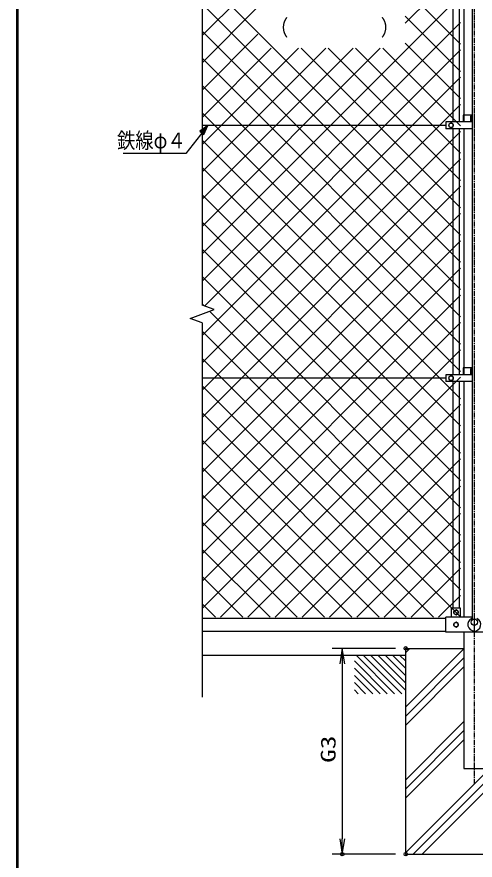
# Model space of a CAD drawing. Units: millimetres, scale not verified. Extents: x -4425 to 4425, y -3150 to 3150.
# Drawn here: x -4050 to -2713, y -1822 to 637 of the extents above; entities that cross this region are included whole.
import ezdxf
from ezdxf.enums import TextEntityAlignment as Align

# ---------------------------------------------------------------- set-up
doc = ezdxf.new("R2010")
doc.units = ezdxf.units.MM
doc.header["$LTSCALE"] = 20
doc.header["$PDMODE"] = 32
doc.header["$PDSIZE"] = 10
doc.linetypes.add('USER2', pattern=[1.125, 0.75, -0.125, 0.125, -0.125])
for name, color, linetype, lineweight in [('0-1_1', 7, 'Continuous', 25), ('0-2_0', 7, 'Continuous', 25), ('0-3_CENTLN-L', 2, 'USER2', 25), ('0-4_13', 7, 'Continuous', 25), ('0-5_11', 7, 'Continuous', 25), ('0-7_WAKU', 7, 'Continuous', 25)]:
    doc.layers.add(name, color=color, linetype=linetype, lineweight=lineweight)
doc.layers.add('0-6_DEFPOINTS', color=7, linetype='Continuous')
doc.styles.add('ＭＳ ゴシック', font='')
doc.styles.get('ＭＳ ゴシック').set_extended_font_data('MS Gothic')

# ---------------------------------------------------------------- blocks, each defined once
blk = doc.blocks.new('C39')
at = {"layer": '0-1_1', "color": 4}
blk.add_line((4036.43, 3074.75), (4136.5, 2974.68), dxfattribs=at)
blk = doc.blocks.new('C40')
at = {"layer": '0-1_1', "color": 4}
blk.add_line((4036.43, 3103.04), (4164.78, 2974.68), dxfattribs=at)
blk = doc.blocks.new('C41')
at = {"layer": '0-1_1', "color": 4}
blk.add_line((4043.07, 3124.68), (4193.07, 2974.68), dxfattribs=at)
blk = doc.blocks.new('C42')
at = {"layer": '0-1_1', "color": 4}
blk.add_line((4071.35, 3124.68), (4221.35, 2974.68), dxfattribs=at)
blk = doc.blocks.new('C43')
at = {"layer": '0-1_1', "color": 4}
blk.add_line((4099.64, 3124.68), (4236.43, 2987.89), dxfattribs=at)
blk = doc.blocks.new('C44')
at = {"layer": '0-1_1', "color": 4}
blk.add_line((4127.92, 3124.68), (4236.43, 3016.17), dxfattribs=at)
blk = doc.blocks.new('C45')
at = {"layer": '0-1_1', "color": 4}
blk.add_line((4156.2, 3124.68), (4236.43, 3044.46), dxfattribs=at)
blk = doc.blocks.new('C46')
at = {"layer": '0-1_1', "color": 4}
blk.add_line((4184.49, 3124.68), (4236.43, 3072.74), dxfattribs=at)
blk = doc.blocks.new('C47')
at = {"layer": '0-1_1', "color": 4}
blk.add_line((4212.77, 3124.68), (4236.43, 3101.03), dxfattribs=at)
blk = doc.blocks.new('C48')
at = {"layer": '0-1_1', "color": 4}
blk.add_line((4036.43, 3046.47), (4108.21, 2974.68), dxfattribs=at)
blk = doc.blocks.new('C49')
at = {"layer": '0-1_1', "color": 4}
blk.add_line((4036.43, 3018.18), (4079.93, 2974.68), dxfattribs=at)
blk = doc.blocks.new('C50')
at = {"layer": '0-1_1', "color": 4}
blk.add_line((4036.43, 2989.9), (4051.65, 2974.68), dxfattribs=at)
blk = doc.blocks.new('DARROWS')
at = {"layer": '0-2_0', "color": 2}
blk.add_line((0, 0), (-19.982, 0), dxfattribs=at)
blk.add_lwpolyline([(-20, -3.333), (0, 0), (-20, 3.333)], dxfattribs=at)
blk = doc.blocks.new('C5')
at = {"layer": '0-1_1', "color": 4}
blk.add_lwpolyline([(35688.1, 87922.5), (35459.9, 88455.4), (35923.9, 88107.9)], close=True, dxfattribs=at)
for points in [[(35459.9, 88455.4), (36754.6, 86808.6), (40402.6, 86808.6)], [(35747, 87968.8), (35632.9, 88235.3), (35864.9, 88061.5)]]:
    blk.add_lwpolyline(points, dxfattribs=at)

msp = doc.modelspace()

# ---------------------------------------------------------------- linework, layer by layer
at = {"layer": '0-1_1'}
for p, q in [((-2720.19, -1120.19), (-2720.19, 1762.04)), ((-2745.44, 1047.93), (-2745.44, 330.92)), ((-2798.43, 320.93), (-3509.36, 320.93)), ((-2745.44, 310.93), (-2745.44, -406.08)), ((-2798.43, -416.07), (-3509.36, -416.07)), ((-2745.44, -426.07), (-2745.44, -1113.58)), ((-2755.44, -1086.57), (-2781.44, -1086.57)), ((-2781.44, -1113.57), (-2781.44, -1086.57)), ((-2768.44, -1091.57), (-2774.94, -1095.32)), ((-2768.44, -1106.58), (-2761.94, -1102.82)), ((-2755.44, -1113.57), (-2755.44, -1086.57)), ((-3509.36, -1116.08), (-2798.43, -1116.08)), ((-3509.36, -1154.08), (-2798.43, -1154.08)), ((-2745.44, -1156.57), (-2745.44, -1554.08)), ((-2915.19, -1204.08), (-2745.44, -1204.08)), ((-2915.19, -1804.08), (-2915.19, -1204.08)), ((-2745.44, -1554.08), (-2684.94, -1554.08)), ((-2915.19, -1804.08), (-2515.19, -1804.08))]:
    msp.add_line(p, q, dxfattribs=at)
at = {"layer": '0-1_1', "color": 4}
for p, q in [((-3509.36, 1322.62), (-3509.36, -203.42)), ((-3474.12, -216.25), (-3509.36, -203.42)), ((-3509.36, -254.73), (-3509.36, -1346.32))]:
    msp.add_line(p, q, dxfattribs=at)
at = {"layer": '0-1_1', "color": 1}
for p, q in [((-2945.19, -1204.08), (-3130.23, -1204.08)), ((-2945.19, -1804.08), (-3130.23, -1804.08))]:
    msp.add_line(p, q, dxfattribs=at)
at = {"layer": '0-1_1', "color": 2}
msp.add_line((-3100.23, -1249.08), (-3100.23, -1759.08), dxfattribs=at)
at = {"layer": '0-1_1', "color": 4}
msp.add_lwpolyline([(-3509.36, -254.73), (-3544.6, -241.9), (-3474.12, -216.25)], dxfattribs=at)
at = {"layer": '0-1_1'}
for points in [[(-2774.94, -1095.32), (-2774.94, -1102.82), (-2768.44, -1106.58)], [(-2761.94, -1102.82), (-2761.94, -1095.32), (-2768.44, -1091.57)]]:
    msp.add_lwpolyline(points, dxfattribs=at)
for centre, radius in [((-2768.44, -1099.07), 6.5), ((-2715.19, -1127.67), 9), ((-2715.19, -1127.68), 9)]:
    msp.add_circle(centre, radius, dxfattribs=at)
for centre, radius, start, end in [((-2715.21, -1134.54), 19, 112.92847, 65.65711), ((-2722.21, -1119.06), 2, 349.34329, 96.63318)]:
    msp.add_arc(centre, radius, start, end, dxfattribs=at)
at = {"layer": '0-2_0'}
for p, q in [((-2916.75, 618.66), (-2755.44, 779.98)), ((-2755.44, 1.15), (-3509.36, 755.08)), ((-3509.36, 582.9), (-3346.5, 745.76)), ((-2755.44, 558), (-2916.75, 719.31)), ((-3509.36, -53.5), (-2755.44, 700.43)), ((-2755.44, -78.4), (-3509.36, 675.53)), ((-3509.36, 503.35), (-3346.5, 666.21)), ((-2755.44, 478.45), (-2916.75, 639.76)), ((-3509.36, -133.05), (-2755.44, 620.88)), ((-2755.44, -157.94), (-3509.36, 595.98)), ((-3509.36, 423.8), (-3346.5, 586.66)), ((-3509.36, 344.25), (-3307.6, 546.02)), ((-3509.36, 264.7), (-3228.05, 546.02)), ((-3509.36, 185.15), (-3148.5, 546.02)), ((-3509.36, 105.6), (-3068.95, 546.02)), ((-3509.36, 26.05), (-2989.4, 546.02)), ((-3502.64, -205.87), (-2755.44, 541.33)), ((-2755.44, 80.7), (-3220.75, 546.02)), ((-2755.44, 160.25), (-3141.2, 546.02)), ((-2755.44, 239.8), (-3061.65, 546.02)), ((-2755.44, 319.35), (-2982.1, 546.02)), ((-2755.44, 398.9), (-2916.75, 560.22)), ((-2755.44, -237.49), (-3509.36, 516.43)), ((-3509.36, -292.14), (-2755.44, 461.78)), ((-2755.44, -317.04), (-3509.36, 436.88)), ((-3509.36, -371.69), (-2755.44, 382.23)), ((-2755.44, -396.59), (-3509.36, 357.33)), ((-3509.36, -451.24), (-2755.44, 302.68)), ((-2755.44, -476.14), (-3509.36, 277.78)), ((-3509.36, -530.79), (-2755.44, 223.13)), ((-2755.44, -555.69), (-3509.36, 198.23)), ((-3509.36, -610.34), (-2755.44, 143.58)), ((-2755.44, -635.24), (-3509.36, 118.68)), ((-3509.36, -689.89), (-2755.44, 64.03)), ((-2755.44, -714.79), (-3509.36, 39.13)), ((-3509.36, -769.44), (-2755.44, -15.52)), ((-2755.44, -794.34), (-3509.36, -40.42)), ((-3509.36, -848.99), (-2755.44, -95.07)), ((-2755.44, -873.89), (-3509.36, -119.97)), ((-3509.36, -928.54), (-2755.44, -174.62)), ((-3503.22, -205.66), (-3509.36, -199.52)), ((-2755.44, -953.44), (-3487.69, -221.19)), ((-3509.36, -1008.09), (-2755.44, -254.17)), ((-2755.44, -1032.99), (-3509.36, -279.06)), ((-3509.36, -1087.64), (-2755.44, -333.72)), ((-2755.44, -1112.54), (-3509.36, -358.61)), ((-3455.75, -1113.57), (-2755.44, -413.27)), ((-2833.95, -1113.57), (-3509.36, -438.16)), ((-3376.2, -1113.57), (-2755.44, -492.81)), ((-2913.5, -1113.57), (-3509.36, -517.71)), ((-3296.65, -1113.57), (-2755.44, -572.36)), ((-2993.05, -1113.57), (-3509.36, -597.26)), ((-3217.1, -1113.57), (-2755.44, -651.91)), ((-3072.6, -1113.57), (-3509.36, -676.81)), ((-3137.55, -1113.57), (-2755.44, -731.46)), ((-3152.15, -1113.57), (-3509.36, -756.36)), ((-3058, -1113.57), (-2755.44, -811.01)), ((-3231.7, -1113.57), (-3509.36, -835.91)), ((-2978.45, -1113.57), (-2755.44, -890.56)), ((-3311.25, -1113.57), (-3509.36, -915.46)), ((-2898.9, -1113.57), (-2755.44, -970.11)), ((-3390.8, -1113.57), (-3509.36, -995.01)), ((-2819.35, -1113.57), (-2755.44, -1049.66)), ((-3470.35, -1113.57), (-3509.36, -1074.56))]:
    msp.add_line(p, q, dxfattribs=at)
at = {"layer": '0-2_0', "color": 4}
for p, q in [((-2915.19, -1215.8), (-2903.47, -1204.08)), ((-2915.19, -1374.9), (-2745.44, -1205.15)), ((-2915.19, -1401.41), (-2745.44, -1231.66)), ((-2915.19, -1427.93), (-2745.44, -1258.18)), ((-2915.19, -1799.16), (-2515.19, -1399.16)), ((-2915.19, -1587.03), (-2745.44, -1417.28)), ((-2893.58, -1804.08), (-2515.19, -1425.68)), ((-2915.19, -1613.55), (-2745.44, -1443.8)), ((-2915.19, -1640.06), (-2745.44, -1470.31)), ((-2867.07, -1804.08), (-2515.19, -1452.2))]:
    msp.add_line(p, q, dxfattribs=at)
at = {"layer": '0-3_CENTLN-L'}
for p, q in [((-2715.19, 1092.93), (-2715.19, 285.92)), ((-2715.19, 355.93), (-2715.19, -451.08)), ((-2715.19, -381.07), (-2715.19, -1158.58)), ((-2715.19, -1111.57), (-2715.19, -1599.08))]:
    msp.add_line(p, q, dxfattribs=at)
at = {"layer": '0-4_13'}
for p, q in [((-2777.93, 1047.93), (-2777.93, 330.92)), ((-2758.93, 1047.93), (-2758.93, 330.92)), ((-2747.41, 350.54), (-2747.41, 330.93)), ((-2720.19, 350.54), (-2747.41, 350.54)), ((-2725, 350.54), (-2725, 330.93)), ((-2725, 333.38), (-2725, 348.09)), ((-2715.19, 350.54), (-2715.19, 330.92)), ((-2798.43, 330.92), (-2798.43, 310.93)), ((-2720.19, 330.92), (-2798.43, 330.92)), ((-2720.19, 330.93), (-2747.41, 330.93)), ((-2720.19, 310.93), (-2798.43, 310.93)), ((-2777.93, 310.93), (-2777.93, -406.08)), ((-2758.93, 310.93), (-2758.93, -406.08)), ((-2747.41, -386.46), (-2747.41, -406.07)), ((-2720.19, -386.46), (-2747.41, -386.46)), ((-2725, -386.46), (-2725, -406.07)), ((-2725, -403.62), (-2725, -388.91)), ((-2715.19, -386.46), (-2715.19, -406.08)), ((-2798.43, -406.08), (-2798.43, -426.07)), ((-2720.19, -406.08), (-2798.43, -406.08)), ((-2720.19, -406.07), (-2747.41, -406.07)), ((-2720.19, -426.07), (-2798.43, -426.07)), ((-2777.93, -426.07), (-2777.93, -1086.57)), ((-2758.93, -426.07), (-2758.93, -1086.57)), ((-2720.19, -1113.58), (-2798.43, -1113.58))]:
    msp.add_line(p, q, dxfattribs=at)
for points in [[(-2782.93, 328.43), (-2789.43, 324.68), (-2789.43, 317.17), (-2782.93, 313.42), (-2776.43, 317.17), (-2776.43, 324.68)], [(-2782.93, -408.57), (-2789.43, -412.32), (-2789.43, -419.83), (-2782.93, -423.58), (-2776.43, -419.83), (-2776.43, -412.32)]]:
    msp.add_lwpolyline(points, close=True, dxfattribs=at)
for points in [[(-2631.94, -1156.57), (-2798.43, -1156.57), (-2798.43, -1113.58)], [(-2761.93, -1131.32), (-2768.43, -1127.57), (-2774.93, -1131.32), (-2774.93, -1138.83), (-2768.43, -1142.58)], [(-2768.43, -1142.58), (-2761.93, -1138.83), (-2761.93, -1131.32)]]:
    msp.add_lwpolyline(points, dxfattribs=at)
for centre in [(-2782.93, 320.93), (-2782.93, -416.07), (-2768.43, -1135.08)]:
    msp.add_circle(centre, 6.5, dxfattribs=at)
at = {"layer": '0-5_11'}
msp.add_line((-3509.36, -1224.08), (-2915.19, -1224.08), dxfattribs=at)
at = {"layer": '0-6_DEFPOINTS'}
for p in [(-2915.19, -1204.08), (-3100.23, -1804.08), (-2915.19, -1804.08), (-2915.19, -1804.08)]:
    msp.add_point(p, dxfattribs=at)
at = {"layer": '0-7_WAKU'}
msp.add_line((-4047.88, -2922.76), (-4047.88, 2923.24), dxfattribs=at)
msp.add_lwpolyline([(-4049.88, 2925.24), (4200.12, 2925.24), (4200.12, -2924.76), (-4049.88, -2924.76)], close=True, dxfattribs=at)
msp.add_lwpolyline([(-4045.88, -2920.76), (-4045.88, 2921.24), (4196.12, 2921.24)], dxfattribs=at)

# ---------------------------------------------------------------- block references
at = {"layer": '0-1_1', "xscale": 2.25, "yscale": 2.25}
for p, rotation in [((-3100.23, -1204.08), 90), ((-3100.23, -1804.08), 270)]:
    msp.add_blockref('DARROWS', p, dxfattribs=dict(at, rotation=rotation))
at = {"layer": '0-2_0'}
for name, p, xscale, yscale in [('C5', (-1719.54, -4101.85), -0.05, 0.05), ('C41', (-6092.51, -3567.59), 0.75, 0.75), ('C42', (-6092.51, -3567.59), 0.75, 0.75), ('C43', (-6092.51, -3567.59), 0.75, 0.75), ('C44', (-6092.51, -3567.59), 0.75, 0.75), ('C45', (-6092.51, -3567.59), 0.75, 0.75), ('C46', (-6092.51, -3567.59), 0.75, 0.75), ('C47', (-6092.51, -3567.59), 0.75, 0.75), ('C40', (-6092.51, -3567.59), 0.75, 0.75), ('C39', (-6092.51, -3567.59), 0.75, 0.75), ('C48', (-6092.51, -3567.59), 0.75, 0.75), ('C49', (-6092.51, -3567.59), 0.75, 0.75), ('C50', (-6092.51, -3567.59), 0.75, 0.75)]:
    msp.add_blockref(name, p, dxfattribs=dict(at, xscale=xscale, yscale=yscale))

# ---------------------------------------------------------------- texts
at = {"layer": '0-1_1', "color": 4, "style": 'ＭＳ ゴシック', "width": 0.85}
for s, height, p in [('（\u3000\u3000\u3000\u3000\u3000）', 46.52, (-3311.67, 568.78)), ('鉄線φ４', 45.92, (-3757.42, 240.12))]:
    msp.add_text(s, height=height, dxfattribs=at).set_placement(p, align=Align.BOTTOM_LEFT)
at = {"layer": '0-1_1', "color": 3, "style": 'ＭＳ ゴシック', "width": 1.35}
msp.add_text('G3', height=43.26, rotation=90, dxfattribs=at).set_placement((-3106.9, -1537.83), align=Align.BOTTOM_LEFT)

doc.saveas('drawing.dxf')
